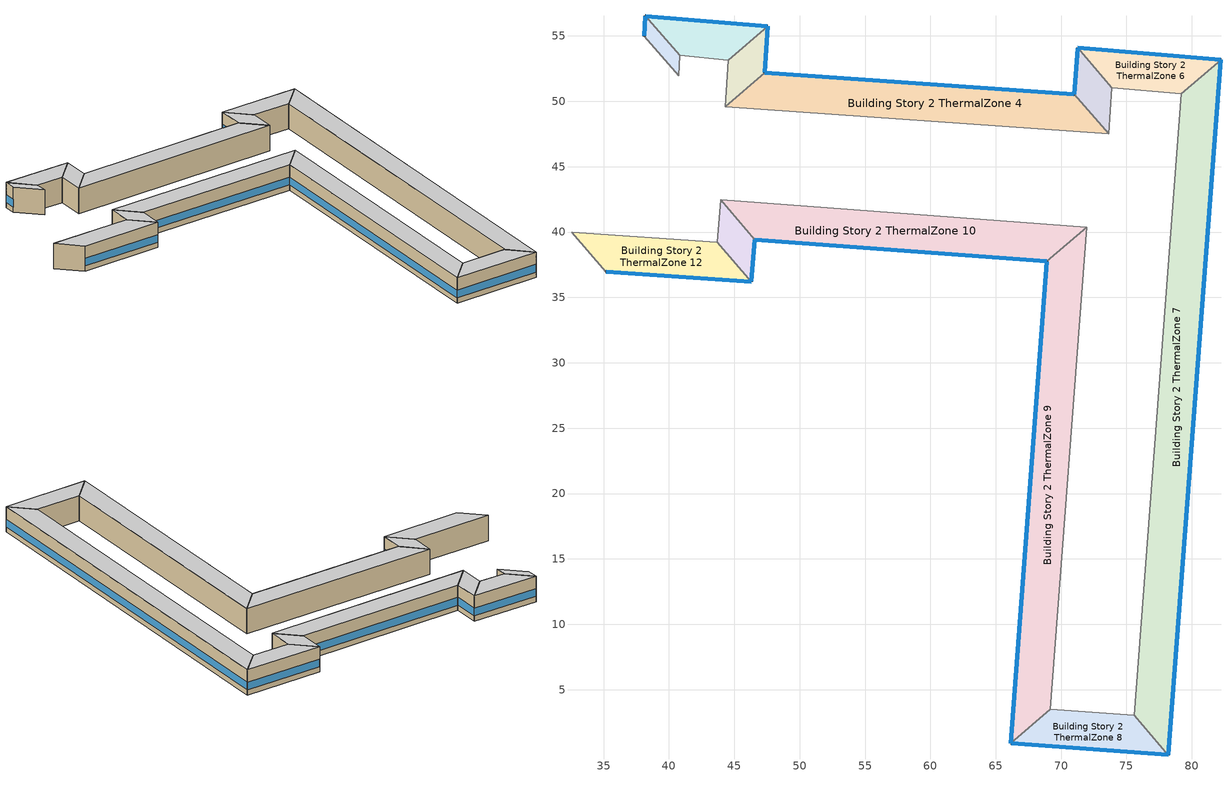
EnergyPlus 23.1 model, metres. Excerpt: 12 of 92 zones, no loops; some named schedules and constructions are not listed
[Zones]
Building Story 2 ThermalZone 1
 floor adiabatic (Typical Interior Floor): 38.1,54.97 38.18,56.53 40.81,53.51 40.75,51.97 z3.6
 wall outside (Typical Insulated Steel Framed Exterior Wall R-12.99): 38.18,56.53 38.1,54.97 z3.6:7.2
 wall adiabatic (Typical Interior Wall): 38.1,54.97 40.75,51.97 40.81,53.51 38.18,56.53 z3.6:7.2
 window (U 0.55 SHGC 0.25): 38.18,56.5 38.1,55 z4.36:5.48
 ceiling adiabatic (Typical Interior Ceiling): 40.75,51.97 40.81,53.51 38.18,56.53 38.1,54.97 z7.2
Building Story 2 ThermalZone 10
 floor adiabatic (Typical Interior Floor): 68.92,37.76 46.56,39.43 43.95,42.46 71.95,40.37 z3.6
 wall outside (Typical Insulated Steel Framed Exterior Wall R-12.99): 46.56,39.43 68.92,37.76 z3.6:7.2
 wall adiabatic (Typical Interior Wall): 68.92,37.76 71.95,40.37 43.95,42.46 46.56,39.43 z3.6:7.2
 window (U 0.55 SHGC 0.25): 46.58,39.42 68.89,37.76 z4.36:5.44
 ceiling adiabatic (Typical Interior Ceiling): 71.95,40.37 43.95,42.46 46.56,39.43 68.92,37.76 z7.2
Building Story 2 ThermalZone 11
 floor adiabatic (Typical Interior Floor): 46.56,39.43 46.31,36.21 43.69,39.23 43.95,42.46 z3.6
 wall outside (Typical Insulated Steel Framed Exterior Wall R-12.99): 46.31,36.21 46.56,39.43 z3.6:7.2
 wall adiabatic (Typical Interior Wall): 46.56,39.43 43.95,42.46 43.69,39.23 46.31,36.21 z3.6:7.2
 window (U 0.55 SHGC 0.25): 46.31,36.23 46.56,39.4 z4.36:5.46
 ceiling adiabatic (Typical Interior Ceiling): 43.95,42.46 43.69,39.23 46.31,36.21 46.56,39.43 z7.2
Building Story 2 ThermalZone 12
 floor adiabatic (Typical Interior Floor): 46.31,36.21 35.17,36.98 32.55,40 43.69,39.23 z3.6
 wall outside (Typical Insulated Steel Framed Exterior Wall R-12.99): 35.17,36.98 46.31,36.21 z3.6:7.2
 wall adiabatic (Typical Interior Wall): 46.31,36.21 43.69,39.23 32.55,40 35.17,36.98 z3.6:7.2
 window (U 0.55 SHGC 0.25): 35.2,36.98 46.28,36.21 z4.36:5.45
 ceiling adiabatic (Typical Interior Ceiling): 43.69,39.23 32.55,40 35.17,36.98 46.31,36.21 z7.2
Building Story 2 ThermalZone 2
 floor adiabatic (Typical Interior Floor): 38.18,56.53 47.56,55.75 44.53,53.15 40.81,53.51 z3.6
 wall outside (Typical Insulated Steel Framed Exterior Wall R-12.99): 47.56,55.75 38.18,56.53 z3.6:7.2
 wall adiabatic (Typical Interior Wall): 38.18,56.53 40.81,53.51 44.53,53.15 47.56,55.75 z3.6:7.2
 window (U 0.55 SHGC 0.25): 47.54,55.75 38.21,56.53 z4.36:5.45
 ceiling adiabatic (Typical Interior Ceiling): 40.81,53.51 44.53,53.15 47.56,55.75 38.18,56.53 z7.2
Building Story 2 ThermalZone 3
 floor adiabatic (Typical Interior Floor): 47.56,55.75 47.31,52.2 44.29,49.58 44.53,53.15 z3.6
 wall outside (Typical Insulated Steel Framed Exterior Wall R-12.99): 47.31,52.2 47.56,55.75 z3.6:7.2
 wall adiabatic (Typical Interior Wall): 47.56,55.75 44.53,53.15 44.29,49.58 47.31,52.2 z3.6:7.2
 window (U 0.55 SHGC 0.25): 47.31,52.22 47.56,55.73 z4.36:5.46
 ceiling adiabatic (Typical Interior Ceiling): 44.53,53.15 44.29,49.58 47.31,52.2 47.56,55.75 z7.2
Building Story 2 ThermalZone 4
 floor adiabatic (Typical Interior Floor): 47.31,52.2 71.01,50.53 73.63,47.51 44.29,49.58 z3.6
 wall outside (Typical Insulated Steel Framed Exterior Wall R-12.99): 71.01,50.53 47.31,52.2 z3.6:7.2
 wall adiabatic (Typical Interior Wall): 47.31,52.2 44.29,49.58 73.63,47.51 71.01,50.53 z3.6:7.2
 window (U 0.55 SHGC 0.25): 70.98,50.53 47.34,52.2 z4.36:5.44
 ceiling adiabatic (Typical Interior Ceiling): 44.29,49.58 73.63,47.51 71.01,50.53 47.31,52.2 z7.2
Building Story 2 ThermalZone 5
 floor adiabatic (Typical Interior Floor): 71.01,50.53 71.26,54.09 73.87,51.05 73.63,47.51 z3.6
 wall outside (Typical Insulated Steel Framed Exterior Wall R-12.99): 71.26,54.09 71.01,50.53 z3.6:7.2
 wall adiabatic (Typical Interior Wall): 71.01,50.53 73.63,47.51 73.87,51.05 71.26,54.09 z3.6:7.2
 window (U 0.55 SHGC 0.25): 71.26,54.06 71.01,50.56 z4.36:5.46
 ceiling adiabatic (Typical Interior Ceiling): 73.63,47.51 73.87,51.05 71.26,54.09 71.01,50.53 z7.2
Building Story 2 ThermalZone 6
 floor adiabatic (Typical Interior Floor): 71.26,54.09 82.23,53.2 79.19,50.6 73.87,51.05 z3.6
 wall outside (Typical Insulated Steel Framed Exterior Wall R-12.99): 82.23,53.2 71.26,54.09 z3.6:7.2
 wall adiabatic (Typical Interior Wall): 71.26,54.09 73.87,51.05 79.19,50.6 82.23,53.2 z3.6:7.2
 window (U 0.55 SHGC 0.25): 82.2,53.2 71.29,54.08 z4.36:5.45
 ceiling adiabatic (Typical Interior Ceiling): 73.87,51.05 79.19,50.6 82.23,53.2 71.26,54.09 z7.2
Building Story 2 ThermalZone 7
 floor adiabatic (Typical Interior Floor): 82.23,53.2 78.21,0 75.6,3.03 79.19,50.6 z3.6
 wall outside (Typical Insulated Steel Framed Exterior Wall R-12.99): 78.21,0 82.23,53.2 z3.6:7.2
 wall adiabatic (Typical Interior Wall): 82.23,53.2 79.19,50.6 75.6,3.03 78.21,0 z3.6:7.2
 window (U 0.55 SHGC 0.25): 78.21,0.03 82.23,53.17 z4.36:5.44
 ceiling adiabatic (Typical Interior Ceiling): 79.19,50.6 75.6,3.03 78.21,0 82.23,53.2 z7.2
Building Story 2 ThermalZone 8
 floor adiabatic (Typical Interior Floor): 78.21,0 66.15,0.89 69.18,3.5 75.6,3.03 z3.6
 wall outside (Typical Insulated Steel Framed Exterior Wall R-12.99): 66.15,0.89 78.21,0 z3.6:7.2
 wall adiabatic (Typical Interior Wall): 78.21,0 75.6,3.03 69.18,3.5 66.15,0.89 z3.6:7.2
 window (U 0.55 SHGC 0.25): 66.18,0.89 78.19,0 z4.36:5.45
 ceiling adiabatic (Typical Interior Ceiling): 75.6,3.03 69.18,3.5 66.15,0.89 78.21,0 z7.2
Building Story 2 ThermalZone 9
 floor adiabatic (Typical Interior Floor): 66.15,0.89 68.92,37.76 71.95,40.37 69.18,3.5 z3.6
 wall outside (Typical Insulated Steel Framed Exterior Wall R-12.99): 68.92,37.76 66.15,0.89 z3.6:7.2
 wall adiabatic (Typical Interior Wall): 66.15,0.89 69.18,3.5 71.95,40.37 68.92,37.76 z3.6:7.2
 window (U 0.55 SHGC 0.25): 68.91,37.74 66.15,0.91 z4.36:5.44
 ceiling adiabatic (Typical Interior Ceiling): 69.18,3.5 71.95,40.37 68.92,37.76 66.15,0.89 z7.2
[Schedule:Week:Daily]
SchoolSecondary BLDG_LIGHT_OFFICE_SCH_2013 Week Rule - Jan4-Jun27: SchoolSecondary BLDG_LIGHT_OFFICE_SCH_2013 Wknd Day, SchoolSecondary BLDG_LIGHT_OFFICE_SCH_2013 Wkdy Day, SchoolSecondary BLDG_LIGHT_OFFICE_SCH_2013 Wkdy Day, SchoolSecondary BLDG_LIGHT_OFFICE_SCH_2013 Wkdy Day, SchoolSecondary BLDG_LIGHT_OFFICE_SCH_2013 Wkdy Day, SchoolSecondary BLDG_LIGHT_OFFICE_SCH_2013 Wkdy Day, SchoolSecondary BLDG_LIGHT_OFFICE_SCH_2013 Wknd Day, SchoolSecondary BLDG_LIGHT_OFFICE_SCH_2013 Default, SchoolSecondary BLDG_LIGHT_OFFICE_SCH_2013 Summer Design Day, SchoolSecondary BLDG_LIGHT_OFFICE_SCH_2013 Winter Design Day, SchoolSecondary BLDG_LIGHT_OFFICE_SCH_2013 Default, SchoolSecondary BLDG_LIGHT_OFFICE_SCH_2013 Default
SchoolSecondary BLDG_LIGHT_OFFICE_SCH_2013 Week Rule - Jun28-Jul4: SchoolSecondary BLDG_LIGHT_OFFICE_SCH_2013 Wknd Day, SchoolSecondary BLDG_LIGHT_OFFICE_SCH_2013 Wkdy Day, SchoolSecondary BLDG_LIGHT_OFFICE_SCH_2013 Wkdy Day, SchoolSecondary BLDG_LIGHT_OFFICE_SCH_2013 Wkdy Day 1, SchoolSecondary BLDG_LIGHT_OFFICE_SCH_2013 Wkdy Day 1, SchoolSecondary BLDG_LIGHT_OFFICE_SCH_2013 Wkdy Day 1, SchoolSecondary BLDG_LIGHT_OFFICE_SCH_2013 Wknd Day 1, SchoolSecondary BLDG_LIGHT_OFFICE_SCH_2013 Default, SchoolSecondary BLDG_LIGHT_OFFICE_SCH_2013 Summer Design Day, SchoolSecondary BLDG_LIGHT_OFFICE_SCH_2013 Winter Design Day, SchoolSecondary BLDG_LIGHT_OFFICE_SCH_2013 Default, SchoolSecondary BLDG_LIGHT_OFFICE_SCH_2013 Default
SchoolSecondary BLDG_LIGHT_OFFICE_SCH_2013 Week Rule - Jul5-Aug29: SchoolSecondary BLDG_LIGHT_OFFICE_SCH_2013 Wknd Day 1, SchoolSecondary BLDG_LIGHT_OFFICE_SCH_2013 Wkdy Day 1, SchoolSecondary BLDG_LIGHT_OFFICE_SCH_2013 Wkdy Day 1, SchoolSecondary BLDG_LIGHT_OFFICE_SCH_2013 Wkdy Day 1, SchoolSecondary BLDG_LIGHT_OFFICE_SCH_2013 Wkdy Day 1, SchoolSecondary BLDG_LIGHT_OFFICE_SCH_2013 Wkdy Day 1, SchoolSecondary BLDG_LIGHT_OFFICE_SCH_2013 Wknd Day 1, SchoolSecondary BLDG_LIGHT_OFFICE_SCH_2013 Default, SchoolSecondary BLDG_LIGHT_OFFICE_SCH_2013 Summer Design Day, SchoolSecondary BLDG_LIGHT_OFFICE_SCH_2013 Winter Design Day, SchoolSecondary BLDG_LIGHT_OFFICE_SCH_2013 Default, SchoolSecondary BLDG_LIGHT_OFFICE_SCH_2013 Default
SchoolSecondary BLDG_LIGHT_OFFICE_SCH_2013 Week Rule - Aug30-Sep5: SchoolSecondary BLDG_LIGHT_OFFICE_SCH_2013 Wknd Day 1, SchoolSecondary BLDG_LIGHT_OFFICE_SCH_2013 Wkdy Day 1, SchoolSecondary BLDG_LIGHT_OFFICE_SCH_2013 Wkdy Day 2, SchoolSecondary BLDG_LIGHT_OFFICE_SCH_2013 Wkdy Day 2, SchoolSecondary BLDG_LIGHT_OFFICE_SCH_2013 Wkdy Day 2, SchoolSecondary BLDG_LIGHT_OFFICE_SCH_2013 Wkdy Day 2, SchoolSecondary BLDG_LIGHT_OFFICE_SCH_2013 Default, SchoolSecondary BLDG_LIGHT_OFFICE_SCH_2013 Default, SchoolSecondary BLDG_LIGHT_OFFICE_SCH_2013 Summer Design Day, SchoolSecondary BLDG_LIGHT_OFFICE_SCH_2013 Winter Design Day, SchoolSecondary BLDG_LIGHT_OFFICE_SCH_2013 Default, SchoolSecondary BLDG_LIGHT_OFFICE_SCH_2013 Default
SchoolSecondary BLDG_LIGHT_OFFICE_SCH_2013 Week Rule - Sep6-Dec31: SchoolSecondary BLDG_LIGHT_OFFICE_SCH_2013 Default, SchoolSecondary BLDG_LIGHT_OFFICE_SCH_2013 Wkdy Day 2, SchoolSecondary BLDG_LIGHT_OFFICE_SCH_2013 Wkdy Day 2, SchoolSecondary BLDG_LIGHT_OFFICE_SCH_2013 Wkdy Day 2, SchoolSecondary BLDG_LIGHT_OFFICE_SCH_2013 Wkdy Day 2, SchoolSecondary BLDG_LIGHT_OFFICE_SCH_2013 Wkdy Day 2, SchoolSecondary BLDG_LIGHT_OFFICE_SCH_2013 Default, SchoolSecondary BLDG_LIGHT_OFFICE_SCH_2013 Default, SchoolSecondary BLDG_LIGHT_OFFICE_SCH_2013 Summer Design Day, SchoolSecondary BLDG_LIGHT_OFFICE_SCH_2013 Winter Design Day, SchoolSecondary BLDG_LIGHT_OFFICE_SCH_2013 Default, SchoolSecondary BLDG_LIGHT_OFFICE_SCH_2013 Default
SchoolSecondary BLDG_LIGHT_BATH_SCH_2013 Week Rule - Jan1-Jan3: SchoolSecondary BLDG_LIGHT_BATH_SCH_2013 Wkdy Day, SchoolSecondary BLDG_LIGHT_BATH_SCH_2013 Wkdy Day, SchoolSecondary BLDG_LIGHT_BATH_SCH_2013 Wkdy Day, SchoolSecondary BLDG_LIGHT_BATH_SCH_2013 Wkdy Day, SchoolSecondary BLDG_LIGHT_BATH_SCH_2013 Wkdy Day, SchoolSecondary BLDG_LIGHT_BATH_SCH_2013 Wkdy Day, SchoolSecondary BLDG_LIGHT_BATH_SCH_2013 Wknd Day, SchoolSecondary BLDG_LIGHT_BATH_SCH_2013 Default, SchoolSecondary BLDG_LIGHT_BATH_SCH_2013 Summer Design Day, SchoolSecondary BLDG_LIGHT_BATH_SCH_2013 Winter Design Day, SchoolSecondary BLDG_LIGHT_BATH_SCH_2013 Default, SchoolSecondary BLDG_LIGHT_BATH_SCH_2013 Default
SchoolSecondary BLDG_LIGHT_BATH_SCH_2013 Week Rule - Jan4-Jun27: SchoolSecondary BLDG_LIGHT_BATH_SCH_2013 Wknd Day, SchoolSecondary BLDG_LIGHT_BATH_SCH_2013 Wkdy Day, SchoolSecondary BLDG_LIGHT_BATH_SCH_2013 Wkdy Day, SchoolSecondary BLDG_LIGHT_BATH_SCH_2013 Wkdy Day, SchoolSecondary BLDG_LIGHT_BATH_SCH_2013 Wkdy Day, SchoolSecondary BLDG_LIGHT_BATH_SCH_2013 Wkdy Day, SchoolSecondary BLDG_LIGHT_BATH_SCH_2013 Wknd Day, SchoolSecondary BLDG_LIGHT_BATH_SCH_2013 Default, SchoolSecondary BLDG_LIGHT_BATH_SCH_2013 Summer Design Day, SchoolSecondary BLDG_LIGHT_BATH_SCH_2013 Winter Design Day, SchoolSecondary BLDG_LIGHT_BATH_SCH_2013 Default, SchoolSecondary BLDG_LIGHT_BATH_SCH_2013 Default
SchoolSecondary BLDG_LIGHT_BATH_SCH_2013 Week Rule - Jun28-Jul4: SchoolSecondary BLDG_LIGHT_BATH_SCH_2013 Wknd Day, SchoolSecondary BLDG_LIGHT_BATH_SCH_2013 Wkdy Day, SchoolSecondary BLDG_LIGHT_BATH_SCH_2013 Wkdy Day, SchoolSecondary BLDG_LIGHT_BATH_SCH_2013 Wkdy Day 1, SchoolSecondary BLDG_LIGHT_BATH_SCH_2013 Wkdy Day 1, SchoolSecondary BLDG_LIGHT_BATH_SCH_2013 Wkdy Day 1, SchoolSecondary BLDG_LIGHT_BATH_SCH_2013 Wknd Day 1, SchoolSecondary BLDG_LIGHT_BATH_SCH_2013 Default, SchoolSecondary BLDG_LIGHT_BATH_SCH_2013 Summer Design Day, SchoolSecondary BLDG_LIGHT_BATH_SCH_2013 Winter Design Day, SchoolSecondary BLDG_LIGHT_BATH_SCH_2013 Default, SchoolSecondary BLDG_LIGHT_BATH_SCH_2013 Default
SchoolSecondary BLDG_LIGHT_BATH_SCH_2013 Week Rule - Jul5-Aug29: SchoolSecondary BLDG_LIGHT_BATH_SCH_2013 Wknd Day 1, SchoolSecondary BLDG_LIGHT_BATH_SCH_2013 Wkdy Day 1, SchoolSecondary BLDG_LIGHT_BATH_SCH_2013 Wkdy Day 1, SchoolSecondary BLDG_LIGHT_BATH_SCH_2013 Wkdy Day 1, SchoolSecondary BLDG_LIGHT_BATH_SCH_2013 Wkdy Day 1, SchoolSecondary BLDG_LIGHT_BATH_SCH_2013 Wkdy Day 1, SchoolSecondary BLDG_LIGHT_BATH_SCH_2013 Wknd Day 1, SchoolSecondary BLDG_LIGHT_BATH_SCH_2013 Default, SchoolSecondary BLDG_LIGHT_BATH_SCH_2013 Summer Design Day, SchoolSecondary BLDG_LIGHT_BATH_SCH_2013 Winter Design Day, SchoolSecondary BLDG_LIGHT_BATH_SCH_2013 Default, SchoolSecondary BLDG_LIGHT_BATH_SCH_2013 Default
SchoolSecondary BLDG_LIGHT_BATH_SCH_2013 Week Rule - Aug30-Sep5: SchoolSecondary BLDG_LIGHT_BATH_SCH_2013 Wknd Day 1, SchoolSecondary BLDG_LIGHT_BATH_SCH_2013 Wkdy Day 1, SchoolSecondary BLDG_LIGHT_BATH_SCH_2013 Wkdy Day 2, SchoolSecondary BLDG_LIGHT_BATH_SCH_2013 Wkdy Day 2, SchoolSecondary BLDG_LIGHT_BATH_SCH_2013 Wkdy Day 2, SchoolSecondary BLDG_LIGHT_BATH_SCH_2013 Wkdy Day 2, SchoolSecondary BLDG_LIGHT_BATH_SCH_2013 Default, SchoolSecondary BLDG_LIGHT_BATH_SCH_2013 Default, SchoolSecondary BLDG_LIGHT_BATH_SCH_2013 Summer Design Day, SchoolSecondary BLDG_LIGHT_BATH_SCH_2013 Winter Design Day, SchoolSecondary BLDG_LIGHT_BATH_SCH_2013 Default, SchoolSecondary BLDG_LIGHT_BATH_SCH_2013 Default
SchoolSecondary BLDG_LIGHT_BATH_SCH_2013 Week Rule - Sep6-Dec31: SchoolSecondary BLDG_LIGHT_BATH_SCH_2013 Default, SchoolSecondary BLDG_LIGHT_BATH_SCH_2013 Wkdy Day 2, SchoolSecondary BLDG_LIGHT_BATH_SCH_2013 Wkdy Day 2, SchoolSecondary BLDG_LIGHT_BATH_SCH_2013 Wkdy Day 2, SchoolSecondary BLDG_LIGHT_BATH_SCH_2013 Wkdy Day 2, SchoolSecondary BLDG_LIGHT_BATH_SCH_2013 Wkdy Day 2, SchoolSecondary BLDG_LIGHT_BATH_SCH_2013 Default, SchoolSecondary BLDG_LIGHT_BATH_SCH_2013 Default, SchoolSecondary BLDG_LIGHT_BATH_SCH_2013 Summer Design Day, SchoolSecondary BLDG_LIGHT_BATH_SCH_2013 Winter Design Day, SchoolSecondary BLDG_LIGHT_BATH_SCH_2013 Default, SchoolSecondary BLDG_LIGHT_BATH_SCH_2013 Default
SchoolSecondary BLDG_OCC_SCH_Auditorium Week Rule - Jan1-Jan3: SchoolSecondary BLDG_OCC_SCH_Auditorium Wkdy|SmrDsn Day, SchoolSecondary BLDG_OCC_SCH_Auditorium Wkdy|SmrDsn Day, SchoolSecondary BLDG_OCC_SCH_Auditorium Wkdy|SmrDsn Day, SchoolSecondary BLDG_OCC_SCH_Auditorium Wkdy|SmrDsn Day, SchoolSecondary BLDG_OCC_SCH_Auditorium Wkdy|SmrDsn Day, SchoolSecondary BLDG_OCC_SCH_Auditorium Wkdy|SmrDsn Day, SchoolSecondary BLDG_OCC_SCH_Auditorium Wknd Day, SchoolSecondary BLDG_OCC_SCH_Auditorium Default, SchoolSecondary BLDG_OCC_SCH_Auditorium Summer Design Day, SchoolSecondary BLDG_OCC_SCH_Auditorium Winter Design Day, SchoolSecondary BLDG_OCC_SCH_Auditorium Default, SchoolSecondary BLDG_OCC_SCH_Auditorium Default
SchoolSecondary BLDG_OCC_SCH_Auditorium Week Rule - Jan4-Jun27: SchoolSecondary BLDG_OCC_SCH_Auditorium Wknd Day, SchoolSecondary BLDG_OCC_SCH_Auditorium Wkdy|SmrDsn Day, SchoolSecondary BLDG_OCC_SCH_Auditorium Wkdy|SmrDsn Day, SchoolSecondary BLDG_OCC_SCH_Auditorium Wkdy|SmrDsn Day, SchoolSecondary BLDG_OCC_SCH_Auditorium Wkdy|SmrDsn Day, SchoolSecondary BLDG_OCC_SCH_Auditorium Wkdy|SmrDsn Day, SchoolSecondary BLDG_OCC_SCH_Auditorium Wknd Day, SchoolSecondary BLDG_OCC_SCH_Auditorium Default, SchoolSecondary BLDG_OCC_SCH_Auditorium Summer Design Day, SchoolSecondary BLDG_OCC_SCH_Auditorium Winter Design Day, SchoolSecondary BLDG_OCC_SCH_Auditorium Default, SchoolSecondary BLDG_OCC_SCH_Auditorium Default
SchoolSecondary BLDG_OCC_SCH_Auditorium Week Rule - Jun28-Jul4: SchoolSecondary BLDG_OCC_SCH_Auditorium Wknd Day, SchoolSecondary BLDG_OCC_SCH_Auditorium Wkdy|SmrDsn Day, SchoolSecondary BLDG_OCC_SCH_Auditorium Wkdy|SmrDsn Day, SchoolSecondary BLDG_OCC_SCH_Auditorium Wkdy|SmrDsn Day 1, SchoolSecondary BLDG_OCC_SCH_Auditorium Wkdy|SmrDsn Day 1, SchoolSecondary BLDG_OCC_SCH_Auditorium Wkdy|SmrDsn Day 1, SchoolSecondary BLDG_OCC_SCH_Auditorium Wknd Day 1, SchoolSecondary BLDG_OCC_SCH_Auditorium Default, SchoolSecondary BLDG_OCC_SCH_Auditorium Summer Design Day, SchoolSecondary BLDG_OCC_SCH_Auditorium Winter Design Day, SchoolSecondary BLDG_OCC_SCH_Auditorium Default, SchoolSecondary BLDG_OCC_SCH_Auditorium Default
SchoolSecondary BLDG_OCC_SCH_Auditorium Week Rule - Jul5-Aug29: SchoolSecondary BLDG_OCC_SCH_Auditorium Wknd Day 1, SchoolSecondary BLDG_OCC_SCH_Auditorium Wkdy|SmrDsn Day 1, SchoolSecondary BLDG_OCC_SCH_Auditorium Wkdy|SmrDsn Day 1, SchoolSecondary BLDG_OCC_SCH_Auditorium Wkdy|SmrDsn Day 1, SchoolSecondary BLDG_OCC_SCH_Auditorium Wkdy|SmrDsn Day 1, SchoolSecondary BLDG_OCC_SCH_Auditorium Wkdy|SmrDsn Day 1, SchoolSecondary BLDG_OCC_SCH_Auditorium Wknd Day 1, SchoolSecondary BLDG_OCC_SCH_Auditorium Default, SchoolSecondary BLDG_OCC_SCH_Auditorium Summer Design Day, SchoolSecondary BLDG_OCC_SCH_Auditorium Winter Design Day, SchoolSecondary BLDG_OCC_SCH_Auditorium Default, SchoolSecondary BLDG_OCC_SCH_Auditorium Default
SchoolSecondary BLDG_OCC_SCH_Auditorium Week Rule - Aug30-Sep5: SchoolSecondary BLDG_OCC_SCH_Auditorium Wknd Day 1, SchoolSecondary BLDG_OCC_SCH_Auditorium Wkdy|SmrDsn Day 1, SchoolSecondary BLDG_OCC_SCH_Auditorium Wkdy|SmrDsn Day 2, SchoolSecondary BLDG_OCC_SCH_Auditorium Wkdy|SmrDsn Day 2, SchoolSecondary BLDG_OCC_SCH_Auditorium Wkdy|SmrDsn Day 2, SchoolSecondary BLDG_OCC_SCH_Auditorium Wkdy|SmrDsn Day 2, SchoolSecondary BLDG_OCC_SCH_Auditorium Default, SchoolSecondary BLDG_OCC_SCH_Auditorium Default, SchoolSecondary BLDG_OCC_SCH_Auditorium Summer Design Day, SchoolSecondary BLDG_OCC_SCH_Auditorium Winter Design Day, SchoolSecondary BLDG_OCC_SCH_Auditorium Default, SchoolSecondary BLDG_OCC_SCH_Auditorium Default
SchoolSecondary BLDG_OCC_SCH_Auditorium Week Rule - Sep6-Dec31: SchoolSecondary BLDG_OCC_SCH_Auditorium Default, SchoolSecondary BLDG_OCC_SCH_Auditorium Wkdy|SmrDsn Day 2, SchoolSecondary BLDG_OCC_SCH_Auditorium Wkdy|SmrDsn Day 2, SchoolSecondary BLDG_OCC_SCH_Auditorium Wkdy|SmrDsn Day 2, SchoolSecondary BLDG_OCC_SCH_Auditorium Wkdy|SmrDsn Day 2, SchoolSecondary BLDG_OCC_SCH_Auditorium Wkdy|SmrDsn Day 2, SchoolSecondary BLDG_OCC_SCH_Auditorium Default, SchoolSecondary BLDG_OCC_SCH_Auditorium Default, SchoolSecondary BLDG_OCC_SCH_Auditorium Summer Design Day, SchoolSecondary BLDG_OCC_SCH_Auditorium Winter Design Day, SchoolSecondary BLDG_OCC_SCH_Auditorium Default, SchoolSecondary BLDG_OCC_SCH_Auditorium Default
SchoolSecondary BLDG_OCC_SCH_Cafeteria Week Rule - Jan1-Jan3: SchoolSecondary BLDG_OCC_SCH_Cafeteria Wkdy|SmrDsn Day, SchoolSecondary BLDG_OCC_SCH_Cafeteria Wkdy|SmrDsn Day, SchoolSecondary BLDG_OCC_SCH_Cafeteria Wkdy|SmrDsn Day, SchoolSecondary BLDG_OCC_SCH_Cafeteria Wkdy|SmrDsn Day, SchoolSecondary BLDG_OCC_SCH_Cafeteria Wkdy|SmrDsn Day, SchoolSecondary BLDG_OCC_SCH_Cafeteria Wkdy|SmrDsn Day, SchoolSecondary BLDG_OCC_SCH_Cafeteria Wknd Day, SchoolSecondary BLDG_OCC_SCH_Cafeteria Default, SchoolSecondary BLDG_OCC_SCH_Cafeteria Summer Design Day, SchoolSecondary BLDG_OCC_SCH_Cafeteria Winter Design Day, SchoolSecondary BLDG_OCC_SCH_Cafeteria Default, SchoolSecondary BLDG_OCC_SCH_Cafeteria Default
SchoolSecondary BLDG_OCC_SCH_Cafeteria Week Rule - Jan4-Jun27: SchoolSecondary BLDG_OCC_SCH_Cafeteria Wknd Day, SchoolSecondary BLDG_OCC_SCH_Cafeteria Wkdy|SmrDsn Day, SchoolSecondary BLDG_OCC_SCH_Cafeteria Wkdy|SmrDsn Day, SchoolSecondary BLDG_OCC_SCH_Cafeteria Wkdy|SmrDsn Day, SchoolSecondary BLDG_OCC_SCH_Cafeteria Wkdy|SmrDsn Day, SchoolSecondary BLDG_OCC_SCH_Cafeteria Wkdy|SmrDsn Day, SchoolSecondary BLDG_OCC_SCH_Cafeteria Wknd Day, SchoolSecondary BLDG_OCC_SCH_Cafeteria Default, SchoolSecondary BLDG_OCC_SCH_Cafeteria Summer Design Day, SchoolSecondary BLDG_OCC_SCH_Cafeteria Winter Design Day, SchoolSecondary BLDG_OCC_SCH_Cafeteria Default, SchoolSecondary BLDG_OCC_SCH_Cafeteria Default
SchoolSecondary BLDG_OCC_SCH_Cafeteria Week Rule - Jun28-Jul4: SchoolSecondary BLDG_OCC_SCH_Cafeteria Wknd Day, SchoolSecondary BLDG_OCC_SCH_Cafeteria Wkdy|SmrDsn Day, SchoolSecondary BLDG_OCC_SCH_Cafeteria Wkdy|SmrDsn Day, SchoolSecondary BLDG_OCC_SCH_Cafeteria Wkdy|SmrDsn Day 1, SchoolSecondary BLDG_OCC_SCH_Cafeteria Wkdy|SmrDsn Day 1, SchoolSecondary BLDG_OCC_SCH_Cafeteria Wkdy|SmrDsn Day 1, SchoolSecondary BLDG_OCC_SCH_Cafeteria Wknd Day 1, SchoolSecondary BLDG_OCC_SCH_Cafeteria Default, SchoolSecondary BLDG_OCC_SCH_Cafeteria Summer Design Day, SchoolSecondary BLDG_OCC_SCH_Cafeteria Winter Design Day, SchoolSecondary BLDG_OCC_SCH_Cafeteria Default, SchoolSecondary BLDG_OCC_SCH_Cafeteria Default
SchoolSecondary BLDG_OCC_SCH_Cafeteria Week Rule - Jul5-Aug29: SchoolSecondary BLDG_OCC_SCH_Cafeteria Wknd Day 1, SchoolSecondary BLDG_OCC_SCH_Cafeteria Wkdy|SmrDsn Day 1, SchoolSecondary BLDG_OCC_SCH_Cafeteria Wkdy|SmrDsn Day 1, SchoolSecondary BLDG_OCC_SCH_Cafeteria Wkdy|SmrDsn Day 1, SchoolSecondary BLDG_OCC_SCH_Cafeteria Wkdy|SmrDsn Day 1, SchoolSecondary BLDG_OCC_SCH_Cafeteria Wkdy|SmrDsn Day 1, SchoolSecondary BLDG_OCC_SCH_Cafeteria Wknd Day 1, SchoolSecondary BLDG_OCC_SCH_Cafeteria Default, SchoolSecondary BLDG_OCC_SCH_Cafeteria Summer Design Day, SchoolSecondary BLDG_OCC_SCH_Cafeteria Winter Design Day, SchoolSecondary BLDG_OCC_SCH_Cafeteria Default, SchoolSecondary BLDG_OCC_SCH_Cafeteria Default
SchoolSecondary BLDG_OCC_SCH_Cafeteria Week Rule - Aug30-Sep5: SchoolSecondary BLDG_OCC_SCH_Cafeteria Wknd Day 1, SchoolSecondary BLDG_OCC_SCH_Cafeteria Wkdy|SmrDsn Day 1, SchoolSecondary BLDG_OCC_SCH_Cafeteria Wkdy|SmrDsn Day 2, SchoolSecondary BLDG_OCC_SCH_Cafeteria Wkdy|SmrDsn Day 2, SchoolSecondary BLDG_OCC_SCH_Cafeteria Wkdy|SmrDsn Day 2, SchoolSecondary BLDG_OCC_SCH_Cafeteria Wkdy|SmrDsn Day 2, SchoolSecondary BLDG_OCC_SCH_Cafeteria Default, SchoolSecondary BLDG_OCC_SCH_Cafeteria Default, SchoolSecondary BLDG_OCC_SCH_Cafeteria Summer Design Day, SchoolSecondary BLDG_OCC_SCH_Cafeteria Winter Design Day, SchoolSecondary BLDG_OCC_SCH_Cafeteria Default, SchoolSecondary BLDG_OCC_SCH_Cafeteria Default
SchoolSecondary BLDG_OCC_SCH_Cafeteria Week Rule - Sep6-Dec31: SchoolSecondary BLDG_OCC_SCH_Cafeteria Default, SchoolSecondary BLDG_OCC_SCH_Cafeteria Wkdy|SmrDsn Day 2, SchoolSecondary BLDG_OCC_SCH_Cafeteria Wkdy|SmrDsn Day 2, SchoolSecondary BLDG_OCC_SCH_Cafeteria Wkdy|SmrDsn Day 2, SchoolSecondary BLDG_OCC_SCH_Cafeteria Wkdy|SmrDsn Day 2, SchoolSecondary BLDG_OCC_SCH_Cafeteria Wkdy|SmrDsn Day 2, SchoolSecondary BLDG_OCC_SCH_Cafeteria Default, SchoolSecondary BLDG_OCC_SCH_Cafeteria Default, SchoolSecondary BLDG_OCC_SCH_Cafeteria Summer Design Day, SchoolSecondary BLDG_OCC_SCH_Cafeteria Winter Design Day, SchoolSecondary BLDG_OCC_SCH_Cafeteria Default, SchoolSecondary BLDG_OCC_SCH_Cafeteria Default
SchoolSecondary BLDG_OCC_SCH_Extend Week Rule - Jan1-Jan3: SchoolSecondary BLDG_OCC_SCH_Extend Wkdy|SmrDsn Day, SchoolSecondary BLDG_OCC_SCH_Extend Wkdy|SmrDsn Day, SchoolSecondary BLDG_OCC_SCH_Extend Wkdy|SmrDsn Day, SchoolSecondary BLDG_OCC_SCH_Extend Wkdy|SmrDsn Day, SchoolSecondary BLDG_OCC_SCH_Extend Wkdy|SmrDsn Day, SchoolSecondary BLDG_OCC_SCH_Extend Wkdy|SmrDsn Day, SchoolSecondary BLDG_OCC_SCH_Extend Wknd Day, SchoolSecondary BLDG_OCC_SCH_Extend Default, SchoolSecondary BLDG_OCC_SCH_Extend Summer Design Day, SchoolSecondary BLDG_OCC_SCH_Extend Winter Design Day, SchoolSecondary BLDG_OCC_SCH_Extend Default, SchoolSecondary BLDG_OCC_SCH_Extend Default
SchoolSecondary BLDG_OCC_SCH_Extend Week Rule - Jan4-Jun27: SchoolSecondary BLDG_OCC_SCH_Extend Wknd Day, SchoolSecondary BLDG_OCC_SCH_Extend Wkdy|SmrDsn Day, SchoolSecondary BLDG_OCC_SCH_Extend Wkdy|SmrDsn Day, SchoolSecondary BLDG_OCC_SCH_Extend Wkdy|SmrDsn Day, SchoolSecondary BLDG_OCC_SCH_Extend Wkdy|SmrDsn Day, SchoolSecondary BLDG_OCC_SCH_Extend Wkdy|SmrDsn Day, SchoolSecondary BLDG_OCC_SCH_Extend Wknd Day, SchoolSecondary BLDG_OCC_SCH_Extend Default, SchoolSecondary BLDG_OCC_SCH_Extend Summer Design Day, SchoolSecondary BLDG_OCC_SCH_Extend Winter Design Day, SchoolSecondary BLDG_OCC_SCH_Extend Default, SchoolSecondary BLDG_OCC_SCH_Extend Default
SchoolSecondary BLDG_OCC_SCH_Extend Week Rule - Jun28-Jul4: SchoolSecondary BLDG_OCC_SCH_Extend Wknd Day, SchoolSecondary BLDG_OCC_SCH_Extend Wkdy|SmrDsn Day, SchoolSecondary BLDG_OCC_SCH_Extend Wkdy|SmrDsn Day, SchoolSecondary BLDG_OCC_SCH_Extend Wkdy|SmrDsn Day 1, SchoolSecondary BLDG_OCC_SCH_Extend Wkdy|SmrDsn Day 1, SchoolSecondary BLDG_OCC_SCH_Extend Wkdy|SmrDsn Day 1, SchoolSecondary BLDG_OCC_SCH_Extend Wknd Day 1, SchoolSecondary BLDG_OCC_SCH_Extend Default, SchoolSecondary BLDG_OCC_SCH_Extend Summer Design Day, SchoolSecondary BLDG_OCC_SCH_Extend Winter Design Day, SchoolSecondary BLDG_OCC_SCH_Extend Default, SchoolSecondary BLDG_OCC_SCH_Extend Default
SchoolSecondary BLDG_OCC_SCH_Extend Week Rule - Jul5-Aug29: SchoolSecondary BLDG_OCC_SCH_Extend Wknd Day 1, SchoolSecondary BLDG_OCC_SCH_Extend Wkdy|SmrDsn Day 1, SchoolSecondary BLDG_OCC_SCH_Extend Wkdy|SmrDsn Day 1, SchoolSecondary BLDG_OCC_SCH_Extend Wkdy|SmrDsn Day 1, SchoolSecondary BLDG_OCC_SCH_Extend Wkdy|SmrDsn Day 1, SchoolSecondary BLDG_OCC_SCH_Extend Wkdy|SmrDsn Day 1, SchoolSecondary BLDG_OCC_SCH_Extend Wknd Day 1, SchoolSecondary BLDG_OCC_SCH_Extend Default, SchoolSecondary BLDG_OCC_SCH_Extend Summer Design Day, SchoolSecondary BLDG_OCC_SCH_Extend Winter Design Day, SchoolSecondary BLDG_OCC_SCH_Extend Default, SchoolSecondary BLDG_OCC_SCH_Extend Default
SchoolSecondary BLDG_OCC_SCH_Extend Week Rule - Aug30-Sep5: SchoolSecondary BLDG_OCC_SCH_Extend Wknd Day 1, SchoolSecondary BLDG_OCC_SCH_Extend Wkdy|SmrDsn Day 1, SchoolSecondary BLDG_OCC_SCH_Extend Wkdy|SmrDsn Day 2, SchoolSecondary BLDG_OCC_SCH_Extend Wkdy|SmrDsn Day 2, SchoolSecondary BLDG_OCC_SCH_Extend Wkdy|SmrDsn Day 2, SchoolSecondary BLDG_OCC_SCH_Extend Wkdy|SmrDsn Day 2, SchoolSecondary BLDG_OCC_SCH_Extend Default, SchoolSecondary BLDG_OCC_SCH_Extend Default, SchoolSecondary BLDG_OCC_SCH_Extend Summer Design Day, SchoolSecondary BLDG_OCC_SCH_Extend Winter Design Day, SchoolSecondary BLDG_OCC_SCH_Extend Default, SchoolSecondary BLDG_OCC_SCH_Extend Default
SchoolSecondary BLDG_OCC_SCH_Extend Week Rule - Sep6-Dec31: SchoolSecondary BLDG_OCC_SCH_Extend Default, SchoolSecondary BLDG_OCC_SCH_Extend Wkdy|SmrDsn Day 2, SchoolSecondary BLDG_OCC_SCH_Extend Wkdy|SmrDsn Day 2, SchoolSecondary BLDG_OCC_SCH_Extend Wkdy|SmrDsn Day 2, SchoolSecondary BLDG_OCC_SCH_Extend Wkdy|SmrDsn Day 2, SchoolSecondary BLDG_OCC_SCH_Extend Wkdy|SmrDsn Day 2, SchoolSecondary BLDG_OCC_SCH_Extend Default, SchoolSecondary BLDG_OCC_SCH_Extend Default, SchoolSecondary BLDG_OCC_SCH_Extend Summer Design Day, SchoolSecondary BLDG_OCC_SCH_Extend Winter Design Day, SchoolSecondary BLDG_OCC_SCH_Extend Default, SchoolSecondary BLDG_OCC_SCH_Extend Default
SchoolSecondary BLDG_OCC_SCH_Offices Week Rule - Jan1-Jan3: SchoolSecondary BLDG_OCC_SCH_Offices Wkdy|SmrDsn Day, SchoolSecondary BLDG_OCC_SCH_Offices Wkdy|SmrDsn Day, SchoolSecondary BLDG_OCC_SCH_Offices Wkdy|SmrDsn Day, SchoolSecondary BLDG_OCC_SCH_Offices Wkdy|SmrDsn Day, SchoolSecondary BLDG_OCC_SCH_Offices Wkdy|SmrDsn Day, SchoolSecondary BLDG_OCC_SCH_Offices Wkdy|SmrDsn Day, SchoolSecondary BLDG_OCC_SCH_Offices Wknd Day, SchoolSecondary BLDG_OCC_SCH_Offices Default, SchoolSecondary BLDG_OCC_SCH_Offices Summer Design Day, SchoolSecondary BLDG_OCC_SCH_Offices Winter Design Day, SchoolSecondary BLDG_OCC_SCH_Offices Default, SchoolSecondary BLDG_OCC_SCH_Offices Default
SchoolSecondary BLDG_OCC_SCH_Offices Week Rule - Jan4-Jun27: SchoolSecondary BLDG_OCC_SCH_Offices Wknd Day, SchoolSecondary BLDG_OCC_SCH_Offices Wkdy|SmrDsn Day, SchoolSecondary BLDG_OCC_SCH_Offices Wkdy|SmrDsn Day, SchoolSecondary BLDG_OCC_SCH_Offices Wkdy|SmrDsn Day, SchoolSecondary BLDG_OCC_SCH_Offices Wkdy|SmrDsn Day, SchoolSecondary BLDG_OCC_SCH_Offices Wkdy|SmrDsn Day, SchoolSecondary BLDG_OCC_SCH_Offices Wknd Day, SchoolSecondary BLDG_OCC_SCH_Offices Default, SchoolSecondary BLDG_OCC_SCH_Offices Summer Design Day, SchoolSecondary BLDG_OCC_SCH_Offices Winter Design Day, SchoolSecondary BLDG_OCC_SCH_Offices Default, SchoolSecondary BLDG_OCC_SCH_Offices Default
SchoolSecondary BLDG_OCC_SCH_Offices Week Rule - Jun28-Jul4: SchoolSecondary BLDG_OCC_SCH_Offices Wknd Day, SchoolSecondary BLDG_OCC_SCH_Offices Wkdy|SmrDsn Day, SchoolSecondary BLDG_OCC_SCH_Offices Wkdy|SmrDsn Day, SchoolSecondary BLDG_OCC_SCH_Offices Wkdy|SmrDsn Day 1, SchoolSecondary BLDG_OCC_SCH_Offices Wkdy|SmrDsn Day 1, SchoolSecondary BLDG_OCC_SCH_Offices Wkdy|SmrDsn Day 1, SchoolSecondary BLDG_OCC_SCH_Offices Wknd Day 1, SchoolSecondary BLDG_OCC_SCH_Offices Default, SchoolSecondary BLDG_OCC_SCH_Offices Summer Design Day, SchoolSecondary BLDG_OCC_SCH_Offices Winter Design Day, SchoolSecondary BLDG_OCC_SCH_Offices Default, SchoolSecondary BLDG_OCC_SCH_Offices Default
SchoolSecondary BLDG_OCC_SCH_Offices Week Rule - Jul5-Aug29: SchoolSecondary BLDG_OCC_SCH_Offices Wknd Day 1, SchoolSecondary BLDG_OCC_SCH_Offices Wkdy|SmrDsn Day 1, SchoolSecondary BLDG_OCC_SCH_Offices Wkdy|SmrDsn Day 1, SchoolSecondary BLDG_OCC_SCH_Offices Wkdy|SmrDsn Day 1, SchoolSecondary BLDG_OCC_SCH_Offices Wkdy|SmrDsn Day 1, SchoolSecondary BLDG_OCC_SCH_Offices Wkdy|SmrDsn Day 1, SchoolSecondary BLDG_OCC_SCH_Offices Wknd Day 1, SchoolSecondary BLDG_OCC_SCH_Offices Default, SchoolSecondary BLDG_OCC_SCH_Offices Summer Design Day, SchoolSecondary BLDG_OCC_SCH_Offices Winter Design Day, SchoolSecondary BLDG_OCC_SCH_Offices Default, SchoolSecondary BLDG_OCC_SCH_Offices Default
SchoolSecondary BLDG_OCC_SCH_Offices Week Rule - Aug30-Sep5: SchoolSecondary BLDG_OCC_SCH_Offices Wknd Day 1, SchoolSecondary BLDG_OCC_SCH_Offices Wkdy|SmrDsn Day 1, SchoolSecondary BLDG_OCC_SCH_Offices Wkdy|SmrDsn Day 2, SchoolSecondary BLDG_OCC_SCH_Offices Wkdy|SmrDsn Day 2, SchoolSecondary BLDG_OCC_SCH_Offices Wkdy|SmrDsn Day 2, SchoolSecondary BLDG_OCC_SCH_Offices Wkdy|SmrDsn Day 2, SchoolSecondary BLDG_OCC_SCH_Offices Default, SchoolSecondary BLDG_OCC_SCH_Offices Default, SchoolSecondary BLDG_OCC_SCH_Offices Summer Design Day, SchoolSecondary BLDG_OCC_SCH_Offices Winter Design Day, SchoolSecondary BLDG_OCC_SCH_Offices Default, SchoolSecondary BLDG_OCC_SCH_Offices Default
SchoolSecondary BLDG_OCC_SCH_Offices Week Rule - Sep6-Dec31: SchoolSecondary BLDG_OCC_SCH_Offices Default, SchoolSecondary BLDG_OCC_SCH_Offices Wkdy|SmrDsn Day 2, SchoolSecondary BLDG_OCC_SCH_Offices Wkdy|SmrDsn Day 2, SchoolSecondary BLDG_OCC_SCH_Offices Wkdy|SmrDsn Day 2, SchoolSecondary BLDG_OCC_SCH_Offices Wkdy|SmrDsn Day 2, SchoolSecondary BLDG_OCC_SCH_Offices Wkdy|SmrDsn Day 2, SchoolSecondary BLDG_OCC_SCH_Offices Default, SchoolSecondary BLDG_OCC_SCH_Offices Default, SchoolSecondary BLDG_OCC_SCH_Offices Summer Design Day, SchoolSecondary BLDG_OCC_SCH_Offices Winter Design Day, SchoolSecondary BLDG_OCC_SCH_Offices Default, SchoolSecondary BLDG_OCC_SCH_Offices Default
Elevator Schedule 3 Week Rule - Jan1-Jan3: 75 space(s) Occ Sch Thursday 19, 75 space(s) Occ Sch Thursday 19, 75 space(s) Occ Sch Thursday 19, 75 space(s) Occ Sch Thursday 19, 75 space(s) Occ Sch Thursday 19, 75 space(s) Occ Sch Friday 19, 75 space(s) Occ Sch Saturday 3, 75 space(s) Occ Sch Default 3, 75 space(s) Occ Sch Summer Design Day 3, 75 space(s) Occ Sch Winter Design Day 3, 75 space(s) Occ Sch Default 3, 75 space(s) Occ Sch Default 3
Elevator Schedule 3 Week Rule - Jan4-Jun13: 75 space(s) Occ Sch Sunday 3, 75 space(s) Occ Sch Default 3, 75 space(s) Occ Sch Tuesday 19, 75 space(s) Occ Sch Wednesday 19, 75 space(s) Occ Sch Thursday 19, 75 space(s) Occ Sch Friday 19, 75 space(s) Occ Sch Saturday 3, 75 space(s) Occ Sch Default 3, 75 space(s) Occ Sch Summer Design Day 3, 75 space(s) Occ Sch Winter Design Day 3, 75 space(s) Occ Sch Default 3, 75 space(s) Occ Sch Default 3
Elevator Schedule 3 Week Rule - Jun14-Jun20: 75 space(s) Occ Sch Sunday 3, 75 space(s) Occ Sch Default 3, 75 space(s) Occ Sch Tuesday 18, 75 space(s) Occ Sch Wednesday 18, 75 space(s) Occ Sch Thursday 18, 75 space(s) Occ Sch Friday 18, 75 space(s) Occ Sch Saturday 3, 75 space(s) Occ Sch Default 3, 75 space(s) Occ Sch Summer Design Day 3, 75 space(s) Occ Sch Winter Design Day 3, 75 space(s) Occ Sch Default 3, 75 space(s) Occ Sch Default 3
Elevator Schedule 3 Week Rule - Jun21-Jun27: 75 space(s) Occ Sch Sunday 3, 75 space(s) Occ Sch Monday 16, 75 space(s) Occ Sch Tuesday 18, 75 space(s) Occ Sch Wednesday 18, 75 space(s) Occ Sch Thursday 18, 75 space(s) Occ Sch Friday 18, 75 space(s) Occ Sch Saturday 3, 75 space(s) Occ Sch Default 3, 75 space(s) Occ Sch Summer Design Day 3, 75 space(s) Occ Sch Winter Design Day 3, 75 space(s) Occ Sch Default 3, 75 space(s) Occ Sch Default 3
Elevator Schedule 3 Week Rule - Jun28-Jul4: 75 space(s) Occ Sch Sunday 3, 75 space(s) Occ Sch Monday 16, 75 space(s) Occ Sch Tuesday 18, 75 space(s) Occ Sch Wednesday 17, 75 space(s) Occ Sch Thursday 17, 75 space(s) Occ Sch Friday 17, 75 space(s) Occ Sch Saturday 3, 75 space(s) Occ Sch Default 3, 75 space(s) Occ Sch Summer Design Day 3, 75 space(s) Occ Sch Winter Design Day 3, 75 space(s) Occ Sch Default 3, 75 space(s) Occ Sch Default 3
Elevator Schedule 3 Week Rule - Jul5-Aug29: 75 space(s) Occ Sch Sunday 3, 75 space(s) Occ Sch Monday 15, 75 space(s) Occ Sch Tuesday 17, 75 space(s) Occ Sch Wednesday 17, 75 space(s) Occ Sch Thursday 17, 75 space(s) Occ Sch Friday 17, 75 space(s) Occ Sch Saturday 3, 75 space(s) Occ Sch Default 3, 75 space(s) Occ Sch Summer Design Day 3, 75 space(s) Occ Sch Winter Design Day 3, 75 space(s) Occ Sch Default 3, 75 space(s) Occ Sch Default 3
Elevator Schedule 3 Week Rule - Aug30-Sep5: 75 space(s) Occ Sch Sunday 3, 75 space(s) Occ Sch Monday 15, 75 space(s) Occ Sch Tuesday 16, 75 space(s) Occ Sch Wednesday 16, 75 space(s) Occ Sch Thursday 16, 75 space(s) Occ Sch Friday 16, 75 space(s) Occ Sch Saturday 3, 75 space(s) Occ Sch Default 3, 75 space(s) Occ Sch Summer Design Day 3, 75 space(s) Occ Sch Winter Design Day 3, 75 space(s) Occ Sch Default 3, 75 space(s) Occ Sch Default 3
Elevator Schedule 3 Week Rule - Sep6-Sep12: 75 space(s) Occ Sch Sunday 3, 75 space(s) Occ Sch Monday 14, 75 space(s) Occ Sch Tuesday 16, 75 space(s) Occ Sch Wednesday 16, 75 space(s) Occ Sch Thursday 16, 75 space(s) Occ Sch Friday 16, 75 space(s) Occ Sch Saturday 3, 75 space(s) Occ Sch Default 3, 75 space(s) Occ Sch Summer Design Day 3, 75 space(s) Occ Sch Winter Design Day 3, 75 space(s) Occ Sch Default 3, 75 space(s) Occ Sch Default 3
Elevator Schedule 3 Week Rule - Sep13-Sep19: 75 space(s) Occ Sch Sunday 3, 75 space(s) Occ Sch Monday 14, 75 space(s) Occ Sch Tuesday 16, 75 space(s) Occ Sch Wednesday 15, 75 space(s) Occ Sch Thursday 15, 75 space(s) Occ Sch Friday 15, 75 space(s) Occ Sch Saturday 3, 75 space(s) Occ Sch Default 3, 75 space(s) Occ Sch Summer Design Day 3, 75 space(s) Occ Sch Winter Design Day 3, 75 space(s) Occ Sch Default 3, 75 space(s) Occ Sch Default 3
Elevator Schedule 3 Week Rule - Sep20-Dec31: 75 space(s) Occ Sch Sunday 3, 75 space(s) Occ Sch Monday 13, 75 space(s) Occ Sch Tuesday 15, 75 space(s) Occ Sch Wednesday 15, 75 space(s) Occ Sch Thursday 15, 75 space(s) Occ Sch Friday 15, 75 space(s) Occ Sch Saturday 3, 75 space(s) Occ Sch Default 3, 75 space(s) Occ Sch Summer Design Day 3, 75 space(s) Occ Sch Winter Design Day 3, 75 space(s) Occ Sch Default 3, 75 space(s) Occ Sch Default 3
Elevator Schedule 1 Week Rule - Jan1-Jan3: 75 space(s) Occ Sch Thursday 9, 75 space(s) Occ Sch Thursday 9, 75 space(s) Occ Sch Thursday 9, 75 space(s) Occ Sch Thursday 9, 75 space(s) Occ Sch Thursday 9, 75 space(s) Occ Sch Friday 9, 75 space(s) Occ Sch Saturday 1, 75 space(s) Occ Sch Default 1, 75 space(s) Occ Sch Summer Design Day 1, 75 space(s) Occ Sch Winter Design Day 1, 75 space(s) Occ Sch Default 1, 75 space(s) Occ Sch Default 1
Elevator Schedule 1 Week Rule - Jan4-Jun13: 75 space(s) Occ Sch Sunday 1, 75 space(s) Occ Sch Default 1, 75 space(s) Occ Sch Tuesday 9, 75 space(s) Occ Sch Wednesday 9, 75 space(s) Occ Sch Thursday 9, 75 space(s) Occ Sch Friday 9, 75 space(s) Occ Sch Saturday 1, 75 space(s) Occ Sch Default 1, 75 space(s) Occ Sch Summer Design Day 1, 75 space(s) Occ Sch Winter Design Day 1, 75 space(s) Occ Sch Default 1, 75 space(s) Occ Sch Default 1
Elevator Schedule 1 Week Rule - Jun14-Jun20: 75 space(s) Occ Sch Sunday 1, 75 space(s) Occ Sch Default 1, 75 space(s) Occ Sch Tuesday 8, 75 space(s) Occ Sch Wednesday 8, 75 space(s) Occ Sch Thursday 8, 75 space(s) Occ Sch Friday 8, 75 space(s) Occ Sch Saturday 1, 75 space(s) Occ Sch Default 1, 75 space(s) Occ Sch Summer Design Day 1, 75 space(s) Occ Sch Winter Design Day 1, 75 space(s) Occ Sch Default 1, 75 space(s) Occ Sch Default 1
Elevator Schedule 1 Week Rule - Jun21-Jun27: 75 space(s) Occ Sch Sunday 1, 75 space(s) Occ Sch Monday 8, 75 space(s) Occ Sch Tuesday 8, 75 space(s) Occ Sch Wednesday 8, 75 space(s) Occ Sch Thursday 8, 75 space(s) Occ Sch Friday 8, 75 space(s) Occ Sch Saturday 1, 75 space(s) Occ Sch Default 1, 75 space(s) Occ Sch Summer Design Day 1, 75 space(s) Occ Sch Winter Design Day 1, 75 space(s) Occ Sch Default 1, 75 space(s) Occ Sch Default 1
Elevator Schedule 1 Week Rule - Jun28-Jul4: 75 space(s) Occ Sch Sunday 1, 75 space(s) Occ Sch Monday 8, 75 space(s) Occ Sch Tuesday 8, 75 space(s) Occ Sch Wednesday 7, 75 space(s) Occ Sch Thursday 7, 75 space(s) Occ Sch Friday 7, 75 space(s) Occ Sch Saturday 1, 75 space(s) Occ Sch Default 1, 75 space(s) Occ Sch Summer Design Day 1, 75 space(s) Occ Sch Winter Design Day 1, 75 space(s) Occ Sch Default 1, 75 space(s) Occ Sch Default 1
Elevator Schedule 1 Week Rule - Jul5-Aug29: 75 space(s) Occ Sch Sunday 1, 75 space(s) Occ Sch Monday 7, 75 space(s) Occ Sch Tuesday 7, 75 space(s) Occ Sch Wednesday 7, 75 space(s) Occ Sch Thursday 7, 75 space(s) Occ Sch Friday 7, 75 space(s) Occ Sch Saturday 1, 75 space(s) Occ Sch Default 1, 75 space(s) Occ Sch Summer Design Day 1, 75 space(s) Occ Sch Winter Design Day 1, 75 space(s) Occ Sch Default 1, 75 space(s) Occ Sch Default 1
Elevator Schedule 1 Week Rule - Aug30-Sep5: 75 space(s) Occ Sch Sunday 1, 75 space(s) Occ Sch Monday 7, 75 space(s) Occ Sch Tuesday 6, 75 space(s) Occ Sch Wednesday 6, 75 space(s) Occ Sch Thursday 6, 75 space(s) Occ Sch Friday 6, 75 space(s) Occ Sch Saturday 1, 75 space(s) Occ Sch Default 1, 75 space(s) Occ Sch Summer Design Day 1, 75 space(s) Occ Sch Winter Design Day 1, 75 space(s) Occ Sch Default 1, 75 space(s) Occ Sch Default 1
Elevator Schedule 1 Week Rule - Sep6-Sep12: 75 space(s) Occ Sch Sunday 1, 75 space(s) Occ Sch Monday 6, 75 space(s) Occ Sch Tuesday 6, 75 space(s) Occ Sch Wednesday 6, 75 space(s) Occ Sch Thursday 6, 75 space(s) Occ Sch Friday 6, 75 space(s) Occ Sch Saturday 1, 75 space(s) Occ Sch Default 1, 75 space(s) Occ Sch Summer Design Day 1, 75 space(s) Occ Sch Winter Design Day 1, 75 space(s) Occ Sch Default 1, 75 space(s) Occ Sch Default 1
Elevator Schedule 1 Week Rule - Sep13-Sep19: 75 space(s) Occ Sch Sunday 1, 75 space(s) Occ Sch Monday 6, 75 space(s) Occ Sch Tuesday 6, 75 space(s) Occ Sch Wednesday 5, 75 space(s) Occ Sch Thursday 5, 75 space(s) Occ Sch Friday 5, 75 space(s) Occ Sch Saturday 1, 75 space(s) Occ Sch Default 1, 75 space(s) Occ Sch Summer Design Day 1, 75 space(s) Occ Sch Winter Design Day 1, 75 space(s) Occ Sch Default 1, 75 space(s) Occ Sch Default 1
Elevator Schedule 1 Week Rule - Sep20-Dec31: 75 space(s) Occ Sch Sunday 1, 75 space(s) Occ Sch Monday 5, 75 space(s) Occ Sch Tuesday 5, 75 space(s) Occ Sch Wednesday 5, 75 space(s) Occ Sch Thursday 5, 75 space(s) Occ Sch Friday 5, 75 space(s) Occ Sch Saturday 1, 75 space(s) Occ Sch Default 1, 75 space(s) Occ Sch Summer Design Day 1, 75 space(s) Occ Sch Winter Design Day 1, 75 space(s) Occ Sch Default 1, 75 space(s) Occ Sch Default 1
Elevator Schedule 2 Week Rule - Jan1-Jan3: 75 space(s) Occ Sch Thursday 14, 75 space(s) Occ Sch Thursday 14, 75 space(s) Occ Sch Thursday 14, 75 space(s) Occ Sch Thursday 14, 75 space(s) Occ Sch Thursday 14, 75 space(s) Occ Sch Friday 14, 75 space(s) Occ Sch Saturday 2, 75 space(s) Occ Sch Default 2, 75 space(s) Occ Sch Summer Design Day 2, 75 space(s) Occ Sch Winter Design Day 2, 75 space(s) Occ Sch Default 2, 75 space(s) Occ Sch Default 2
Elevator Schedule 2 Week Rule - Jan4-Jun13: 75 space(s) Occ Sch Sunday 2, 75 space(s) Occ Sch Default 2, 75 space(s) Occ Sch Tuesday 14, 75 space(s) Occ Sch Wednesday 14, 75 space(s) Occ Sch Thursday 14, 75 space(s) Occ Sch Friday 14, 75 space(s) Occ Sch Saturday 2, 75 space(s) Occ Sch Default 2, 75 space(s) Occ Sch Summer Design Day 2, 75 space(s) Occ Sch Winter Design Day 2, 75 space(s) Occ Sch Default 2, 75 space(s) Occ Sch Default 2
Elevator Schedule 2 Week Rule - Jun14-Jun20: 75 space(s) Occ Sch Sunday 2, 75 space(s) Occ Sch Default 2, 75 space(s) Occ Sch Tuesday 13, 75 space(s) Occ Sch Wednesday 13, 75 space(s) Occ Sch Thursday 13, 75 space(s) Occ Sch Friday 13, 75 space(s) Occ Sch Saturday 2, 75 space(s) Occ Sch Default 2, 75 space(s) Occ Sch Summer Design Day 2, 75 space(s) Occ Sch Winter Design Day 2, 75 space(s) Occ Sch Default 2, 75 space(s) Occ Sch Default 2
Elevator Schedule 2 Week Rule - Jun21-Jun27: 75 space(s) Occ Sch Sunday 2, 75 space(s) Occ Sch Monday 12, 75 space(s) Occ Sch Tuesday 13, 75 space(s) Occ Sch Wednesday 13, 75 space(s) Occ Sch Thursday 13, 75 space(s) Occ Sch Friday 13, 75 space(s) Occ Sch Saturday 2, 75 space(s) Occ Sch Default 2, 75 space(s) Occ Sch Summer Design Day 2, 75 space(s) Occ Sch Winter Design Day 2, 75 space(s) Occ Sch Default 2, 75 space(s) Occ Sch Default 2
Elevator Schedule 2 Week Rule - Jun28-Jul4: 75 space(s) Occ Sch Sunday 2, 75 space(s) Occ Sch Monday 12, 75 space(s) Occ Sch Tuesday 13, 75 space(s) Occ Sch Wednesday 12, 75 space(s) Occ Sch Thursday 12, 75 space(s) Occ Sch Friday 12, 75 space(s) Occ Sch Saturday 2, 75 space(s) Occ Sch Default 2, 75 space(s) Occ Sch Summer Design Day 2, 75 space(s) Occ Sch Winter Design Day 2, 75 space(s) Occ Sch Default 2, 75 space(s) Occ Sch Default 2
Elevator Schedule 2 Week Rule - Jul5-Aug29: 75 space(s) Occ Sch Sunday 2, 75 space(s) Occ Sch Monday 11, 75 space(s) Occ Sch Tuesday 12, 75 space(s) Occ Sch Wednesday 12, 75 space(s) Occ Sch Thursday 12, 75 space(s) Occ Sch Friday 12, 75 space(s) Occ Sch Saturday 2, 75 space(s) Occ Sch Default 2, 75 space(s) Occ Sch Summer Design Day 2, 75 space(s) Occ Sch Winter Design Day 2, 75 space(s) Occ Sch Default 2, 75 space(s) Occ Sch Default 2
Elevator Schedule 2 Week Rule - Aug30-Sep5: 75 space(s) Occ Sch Sunday 2, 75 space(s) Occ Sch Monday 11, 75 space(s) Occ Sch Tuesday 11, 75 space(s) Occ Sch Wednesday 11, 75 space(s) Occ Sch Thursday 11, 75 space(s) Occ Sch Friday 11, 75 space(s) Occ Sch Saturday 2, 75 space(s) Occ Sch Default 2, 75 space(s) Occ Sch Summer Design Day 2, 75 space(s) Occ Sch Winter Design Day 2, 75 space(s) Occ Sch Default 2, 75 space(s) Occ Sch Default 2
Elevator Schedule 2 Week Rule - Sep6-Sep12: 75 space(s) Occ Sch Sunday 2, 75 space(s) Occ Sch Monday 10, 75 space(s) Occ Sch Tuesday 11, 75 space(s) Occ Sch Wednesday 11, 75 space(s) Occ Sch Thursday 11, 75 space(s) Occ Sch Friday 11, 75 space(s) Occ Sch Saturday 2, 75 space(s) Occ Sch Default 2, 75 space(s) Occ Sch Summer Design Day 2, 75 space(s) Occ Sch Winter Design Day 2, 75 space(s) Occ Sch Default 2, 75 space(s) Occ Sch Default 2
Elevator Schedule 2 Week Rule - Sep13-Sep19: 75 space(s) Occ Sch Sunday 2, 75 space(s) Occ Sch Monday 10, 75 space(s) Occ Sch Tuesday 11, 75 space(s) Occ Sch Wednesday 10, 75 space(s) Occ Sch Thursday 10, 75 space(s) Occ Sch Friday 10, 75 space(s) Occ Sch Saturday 2, 75 space(s) Occ Sch Default 2, 75 space(s) Occ Sch Summer Design Day 2, 75 space(s) Occ Sch Winter Design Day 2, 75 space(s) Occ Sch Default 2, 75 space(s) Occ Sch Default 2
Elevator Schedule 2 Week Rule - Sep20-Dec31: 75 space(s) Occ Sch Sunday 2, 75 space(s) Occ Sch Monday 9, 75 space(s) Occ Sch Tuesday 10, 75 space(s) Occ Sch Wednesday 10, 75 space(s) Occ Sch Thursday 10, 75 space(s) Occ Sch Friday 10, 75 space(s) Occ Sch Saturday 2, 75 space(s) Occ Sch Default 2, 75 space(s) Occ Sch Summer Design Day 2, 75 space(s) Occ Sch Winter Design Day 2, 75 space(s) Occ Sch Default 2, 75 space(s) Occ Sch Default 2
DataCenter_EQUIP_SCH Week Rule - Jan1-Jan31: DataCenter_EQUIP_SCH Wknd|Wkdy|Hol Day, DataCenter_EQUIP_SCH Wknd|Wkdy|Hol Day, DataCenter_EQUIP_SCH Wknd|Wkdy|Hol Day, DataCenter_EQUIP_SCH Wknd|Wkdy|Hol Day, DataCenter_EQUIP_SCH Wknd|Wkdy|Hol Day, DataCenter_EQUIP_SCH Wknd|Wkdy|Hol Day, DataCenter_EQUIP_SCH Wknd|Wkdy|Hol Day, Schedule Day 3, DataCenter_EQUIP_SCH Summer Design Day, DataCenter_EQUIP_SCH Winter Design Day 11, Schedule Day 3, Schedule Day 3
DataCenter_EQUIP_SCH Week Rule - Feb1-Feb28: DataCenter_EQUIP_SCH Wknd|Wkdy|Hol Day 1, DataCenter_EQUIP_SCH Wknd|Wkdy|Hol Day 1, DataCenter_EQUIP_SCH Wknd|Wkdy|Hol Day 1, DataCenter_EQUIP_SCH Wknd|Wkdy|Hol Day 1, DataCenter_EQUIP_SCH Wknd|Wkdy|Hol Day 1, DataCenter_EQUIP_SCH Wknd|Wkdy|Hol Day 1, DataCenter_EQUIP_SCH Wknd|Wkdy|Hol Day 1, Schedule Day 3, DataCenter_EQUIP_SCH Summer Design Day, DataCenter_EQUIP_SCH Winter Design Day 11, Schedule Day 3, Schedule Day 3
DataCenter_EQUIP_SCH Week Rule - Mar1-Mar28: DataCenter_EQUIP_SCH Wknd|Wkdy|Hol Day 2, DataCenter_EQUIP_SCH Wknd|Wkdy|Hol Day 2, DataCenter_EQUIP_SCH Wknd|Wkdy|Hol Day 2, DataCenter_EQUIP_SCH Wknd|Wkdy|Hol Day 2, DataCenter_EQUIP_SCH Wknd|Wkdy|Hol Day 2, DataCenter_EQUIP_SCH Wknd|Wkdy|Hol Day 2, DataCenter_EQUIP_SCH Wknd|Wkdy|Hol Day 2, Schedule Day 3, DataCenter_EQUIP_SCH Summer Design Day, DataCenter_EQUIP_SCH Winter Design Day 11, Schedule Day 3, Schedule Day 3
DataCenter_EQUIP_SCH Week Rule - Mar29-Apr4: DataCenter_EQUIP_SCH Wknd|Wkdy|Hol Day 2, DataCenter_EQUIP_SCH Wknd|Wkdy|Hol Day 2, DataCenter_EQUIP_SCH Wknd|Wkdy|Hol Day 2, DataCenter_EQUIP_SCH Wknd|Wkdy|Hol Day 3, DataCenter_EQUIP_SCH Wknd|Wkdy|Hol Day 3, DataCenter_EQUIP_SCH Wknd|Wkdy|Hol Day 3, DataCenter_EQUIP_SCH Wknd|Wkdy|Hol Day 3, Schedule Day 3, DataCenter_EQUIP_SCH Summer Design Day, DataCenter_EQUIP_SCH Winter Design Day 11, Schedule Day 3, Schedule Day 3
